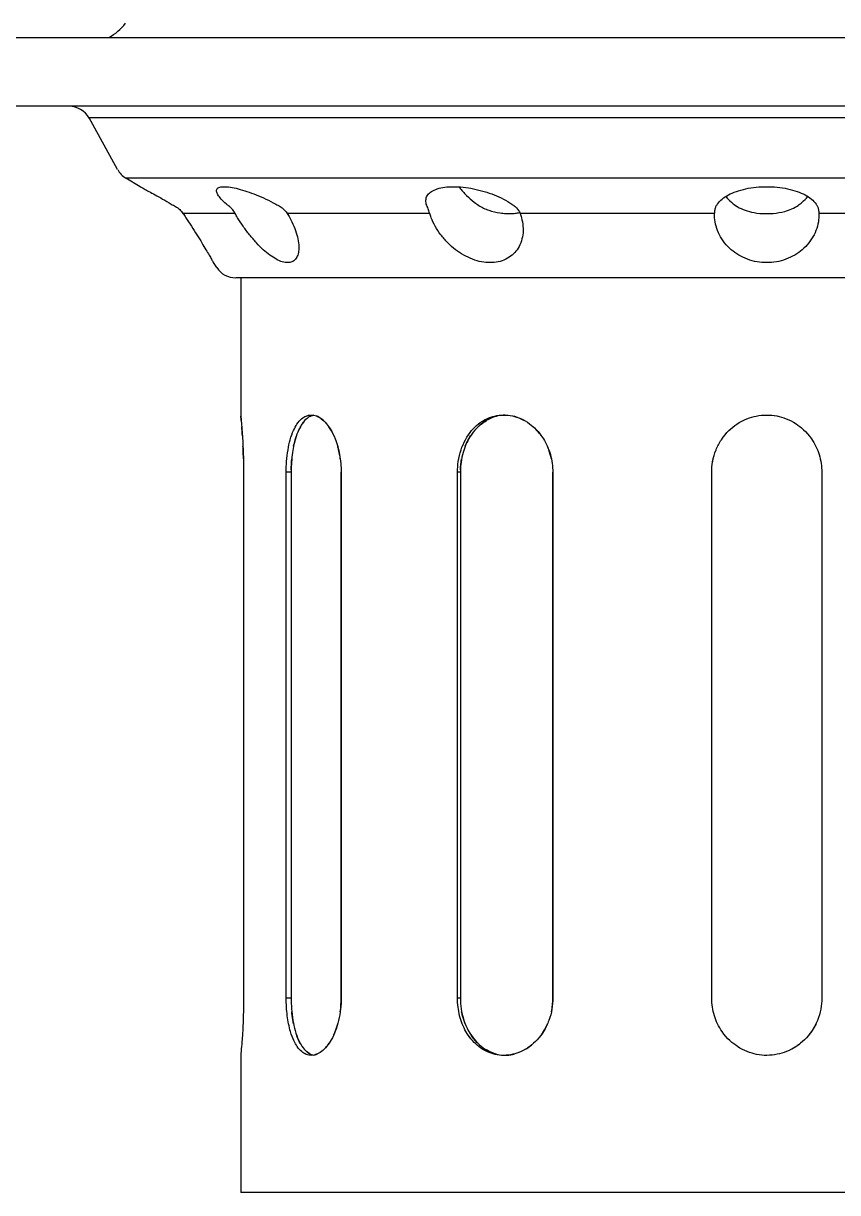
# Model space of a CAD drawing. Header units: millimetres. Extents: x 0 to 13338, y 0 to 11580.
# Drawn here: x 8627.3 to 8698.5, y 4734.7 to 4837 of the extents above; entities that cross this region are included whole.
import ezdxf

# ---------------------------------------------------------------- set-up
doc = ezdxf.new("R2010")
doc.units = ezdxf.units.MM
doc.layers.add('dwgmodels.com', color=250, linetype='Continuous')

# ---------------------------------------------------------------- blocks, each defined once
blk = doc.blocks.new('Public Light 9_side_dwgmodels.com')
at = {"color": 0}
for p, q in [((588.94, 4124.92), (440.94, 4124.92)), ((588.94, 4124.92), (440.94, 4124.92)), ((585.24, 4118.92), (444.64, 4118.92)), ((585.24, 4118.92), (444.64, 4118.92)), ((574.2, 4117.9), (455.68, 4117.9)), ((574.2, 4117.9), (455.68, 4117.9)), ((458.18, 4113.39), (455.68, 4117.9)), ((570.98, 4112.65), (458.9, 4112.65)), ((570.98, 4112.65), (458.9, 4112.65)), ((460.16, 4111.89), (458.9, 4112.65)), ((468.45, 4109.55), (463.89, 4109.55)), ((468.45, 4109.55), (463.89, 4109.55)), ((485.47, 4109.55), (473.01, 4109.55)), ((485.47, 4109.55), (473.01, 4109.55)), ((510.38, 4109.55), (493.37, 4109.55)), ((510.38, 4109.55), (493.37, 4109.55)), ((536.52, 4109.55), (519.5, 4109.55)), ((536.52, 4109.55), (519.5, 4109.55)), ((466.85, 4104.81), (466.56, 4105.25)), ((561.37, 4103.92), (468.51, 4103.92)), ((561.37, 4103.92), (468.51, 4103.92)), ((468.94, 4103.92), (468.94, 4091.92)), ((469.19, 4086.92), (469.19, 4040.92)), ((469.19, 4086.92), (469.19, 4040.92)), ((473.35, 4086.92), (472.92, 4086.92)), ((473.35, 4086.92), (472.92, 4086.92)), ((472.92, 4040.92), (472.92, 4086.92)), ((472.92, 4040.92), (472.92, 4086.92)), ((473.35, 4086.92), (473.35, 4040.92)), ((473.35, 4086.92), (473.35, 4040.92)), ((477.73, 4086.92), (477.73, 4040.92)), ((477.73, 4086.92), (477.73, 4086.92)), ((477.73, 4086.92), (477.73, 4086.92)), ((477.73, 4040.92), (477.73, 4086.92)), ((477.73, 4086.92), (477.73, 4040.92)), ((477.73, 4040.92), (477.73, 4086.92)), ((488.15, 4086.92), (487.9, 4086.92)), ((487.9, 4040.92), (487.9, 4086.92)), ((488.15, 4086.92), (487.9, 4086.92)), ((487.9, 4040.92), (487.9, 4086.92)), ((488.15, 4086.92), (488.15, 4040.92)), ((488.15, 4086.92), (488.15, 4040.92)), ((496.23, 4086.92), (496.23, 4086.92)), ((496.23, 4040.92), (496.23, 4086.92)), ((496.23, 4086.92), (496.23, 4040.92)), ((496.23, 4086.92), (496.23, 4086.92)), ((496.23, 4086.92), (496.23, 4040.92)), ((496.23, 4040.92), (496.23, 4086.92)), ((510.13, 4040.92), (510.13, 4086.92)), ((510.13, 4040.92), (510.13, 4086.92)), ((519.75, 4086.92), (519.75, 4040.92)), ((519.75, 4086.92), (519.75, 4040.92)), ((519.75, 4086.92), (519.75, 4040.92)), ((519.75, 4086.92), (519.75, 4040.92)), ((473.35, 4040.92), (472.92, 4040.92)), ((473.35, 4040.92), (472.92, 4040.92)), ((477.73, 4040.92), (477.73, 4040.92)), ((477.73, 4040.92), (477.73, 4040.92)), ((488.15, 4040.92), (487.9, 4040.92)), ((488.15, 4040.92), (487.9, 4040.92)), ((496.23, 4040.92), (496.23, 4040.92)), ((496.23, 4040.92), (496.23, 4040.92)), ((468.94, 4035.92), (468.94, 4023.92)), ((560.94, 4023.92), (468.94, 4023.92)), ((560.94, 4023.92), (468.94, 4023.92))]:
    blk.add_line(p, q, dxfattribs=at)
for centre, radius, start, end in [((454.94, 4129.27), 5, 299.7296, 321.8332), ((453.93, 4116.92), 2, 29.0581, 90), ((459.93, 4114.36), 2, 209.0581, 239.0362), ((468.51, 4105.92), 2, 213.6901, 270)]:
    blk.add_arc(centre, radius, start, end, dxfattribs=at)
for points, knots in [([(460.16, 4111.89), (460.16, 4111.89), (460.19, 4111.88), (460.3, 4111.81), (460.39, 4111.77), (460.62, 4111.64), (460.76, 4111.56), (461.08, 4111.39), (461.27, 4111.28), (461.66, 4111.06), (461.88, 4110.94), (462.35, 4110.67), (462.61, 4110.53), (462.99, 4110.3), (463.12, 4110.23), (463.24, 4110.16)], [20.347716, 20.347716, 20.347716, 20.347716, 21.254439, 21.254439, 22.161163, 22.161163, 23.067886, 23.067886, 23.97461, 23.97461, 24.885748, 24.885748, 25.796886, 25.796886, 26.225618, 26.225618, 26.225618, 26.225618]), ([(460.16, 4111.89), (460.16, 4111.89), (460.19, 4111.88), (460.3, 4111.81), (460.39, 4111.77), (460.62, 4111.64), (460.76, 4111.56), (461.08, 4111.39), (461.27, 4111.28), (461.66, 4111.06), (461.88, 4110.94), (462.35, 4110.67), (462.61, 4110.53), (462.99, 4110.3), (463.12, 4110.23), (463.24, 4110.16)], [20.347716, 20.347716, 20.347716, 20.347716, 21.254439, 21.254439, 22.161163, 22.161163, 23.067886, 23.067886, 23.97461, 23.97461, 24.885748, 24.885748, 25.796886, 25.796886, 26.225618, 26.225618, 26.225618, 26.225618]), ([(467.95, 4110.16), (467.86, 4110.23), (467.77, 4110.3), (467.51, 4110.53), (467.36, 4110.67), (467.11, 4110.94), (467.02, 4111.06), (466.88, 4111.28), (466.84, 4111.39), (466.82, 4111.56), (466.83, 4111.64), (466.93, 4111.77), (467.01, 4111.81), (467.22, 4111.88), (467.35, 4111.89), (467.65, 4111.89), (467.83, 4111.88), (468.24, 4111.81), (468.47, 4111.77), (468.96, 4111.64), (469.22, 4111.56), (469.76, 4111.39), (470.03, 4111.28), (470.57, 4111.06), (470.86, 4110.94), (471.43, 4110.67), (471.72, 4110.53), (472.13, 4110.3), (472.26, 4110.23), (472.39, 4110.16)], [14.469813, 14.469813, 14.469813, 14.469813, 14.898545, 14.898545, 15.809683, 15.809683, 16.720821, 16.720821, 17.627545, 17.627545, 18.534268, 18.534268, 19.440992, 19.440992, 20.347716, 20.347716, 21.254439, 21.254439, 22.161163, 22.161163, 23.067886, 23.067886, 23.97461, 23.97461, 24.885748, 24.885748, 25.796886, 25.796886, 26.225618, 26.225618, 26.225618, 26.225618]), ([(467.95, 4110.16), (467.86, 4110.23), (467.77, 4110.3), (467.51, 4110.53), (467.36, 4110.67), (467.11, 4110.94), (467.02, 4111.06), (466.88, 4111.28), (466.84, 4111.39), (466.82, 4111.56), (466.83, 4111.64), (466.93, 4111.77), (467.01, 4111.81), (467.22, 4111.88), (467.35, 4111.89), (467.65, 4111.89), (467.83, 4111.88), (468.24, 4111.81), (468.47, 4111.77), (468.96, 4111.64), (469.22, 4111.56), (469.76, 4111.39), (470.03, 4111.28), (470.57, 4111.06), (470.86, 4110.94), (471.43, 4110.67), (471.72, 4110.53), (472.13, 4110.3), (472.26, 4110.23), (472.39, 4110.16)], [14.469813, 14.469813, 14.469813, 14.469813, 14.898545, 14.898545, 15.809683, 15.809683, 16.720821, 16.720821, 17.627545, 17.627545, 18.534268, 18.534268, 19.440992, 19.440992, 20.347716, 20.347716, 21.254439, 21.254439, 22.161163, 22.161163, 23.067886, 23.067886, 23.97461, 23.97461, 24.885748, 24.885748, 25.796886, 25.796886, 26.225618, 26.225618, 26.225618, 26.225618]), ([(485.25, 4110.16), (485.22, 4110.23), (485.19, 4110.3), (485.13, 4110.53), (485.12, 4110.67), (485.17, 4110.94), (485.22, 4111.06), (485.38, 4111.28), (485.49, 4111.39), (485.77, 4111.56), (485.94, 4111.64), (486.33, 4111.77), (486.55, 4111.81), (487.03, 4111.88), (487.29, 4111.89), (487.81, 4111.89), (488.1, 4111.88), (488.69, 4111.81), (489, 4111.77), (489.62, 4111.64), (489.93, 4111.56), (490.53, 4111.39), (490.83, 4111.28), (491.38, 4111.06), (491.65, 4110.94), (492.17, 4110.67), (492.42, 4110.53), (492.74, 4110.3), (492.84, 4110.23), (492.94, 4110.16)], [14.469813, 14.469813, 14.469813, 14.469813, 14.898545, 14.898545, 15.809683, 15.809683, 16.720821, 16.720821, 17.627545, 17.627545, 18.534268, 18.534268, 19.440992, 19.440992, 20.347716, 20.347716, 21.254439, 21.254439, 22.161163, 22.161163, 23.067886, 23.067886, 23.97461, 23.97461, 24.885748, 24.885748, 25.796886, 25.796886, 26.225618, 26.225618, 26.225618, 26.225618]), ([(485.25, 4110.16), (485.22, 4110.23), (485.19, 4110.3), (485.13, 4110.53), (485.12, 4110.67), (485.17, 4110.94), (485.22, 4111.06), (485.38, 4111.28), (485.49, 4111.39), (485.77, 4111.56), (485.94, 4111.64), (486.33, 4111.77), (486.55, 4111.81), (487.03, 4111.88), (487.29, 4111.89), (487.81, 4111.89), (488.1, 4111.88), (488.69, 4111.81), (489, 4111.77), (489.62, 4111.64), (489.93, 4111.56), (490.53, 4111.39), (490.83, 4111.28), (491.38, 4111.06), (491.65, 4110.94), (492.17, 4110.67), (492.42, 4110.53), (492.74, 4110.3), (492.84, 4110.23), (492.94, 4110.16)], [14.469813, 14.469813, 14.469813, 14.469813, 14.898545, 14.898545, 15.809683, 15.809683, 16.720821, 16.720821, 17.627545, 17.627545, 18.534268, 18.534268, 19.440992, 19.440992, 20.347716, 20.347716, 21.254439, 21.254439, 22.161163, 22.161163, 23.067886, 23.067886, 23.97461, 23.97461, 24.885748, 24.885748, 25.796886, 25.796886, 26.225618, 26.225618, 26.225618, 26.225618]), ([(488.04, 4111.87), (488.05, 4111.86), (488.06, 4111.84), (488.26, 4111.58), (488.47, 4111.35), (488.9, 4110.91), (489.13, 4110.71), (489.49, 4110.44), (489.62, 4110.35), (489.75, 4110.26)], [1.70545, 1.70545, 1.70545, 1.70545, 1.765373, 1.765373, 2.648059, 2.648059, 3.530746, 3.530746, 3.994297, 3.994297, 3.994297, 3.994297]), ([(488.04, 4111.87), (488.05, 4111.86), (488.06, 4111.84), (488.26, 4111.58), (488.47, 4111.35), (488.9, 4110.91), (489.13, 4110.71), (489.49, 4110.44), (489.62, 4110.35), (489.75, 4110.26)], [1.70545, 1.70545, 1.70545, 1.70545, 1.765373, 1.765373, 2.648059, 2.648059, 3.530746, 3.530746, 3.994297, 3.994297, 3.994297, 3.994297]), ([(510.5, 4110.16), (510.54, 4110.23), (510.58, 4110.3), (510.73, 4110.53), (510.87, 4110.67), (511.2, 4110.94), (511.39, 4111.06), (511.79, 4111.28), (512.03, 4111.39), (512.54, 4111.56), (512.82, 4111.64), (513.4, 4111.77), (513.71, 4111.81), (514.33, 4111.88), (514.64, 4111.89), (515.24, 4111.89), (515.55, 4111.88), (516.17, 4111.81), (516.48, 4111.77), (517.06, 4111.64), (517.34, 4111.56), (517.85, 4111.39), (518.09, 4111.28), (518.5, 4111.06), (518.68, 4110.94), (519.01, 4110.67), (519.15, 4110.53), (519.3, 4110.3), (519.34, 4110.23), (519.38, 4110.16)], [14.469813, 14.469813, 14.469813, 14.469813, 14.898545, 14.898545, 15.809683, 15.809683, 16.720821, 16.720821, 17.627545, 17.627545, 18.534268, 18.534268, 19.440992, 19.440992, 20.347716, 20.347716, 21.254439, 21.254439, 22.161163, 22.161163, 23.067886, 23.067886, 23.97461, 23.97461, 24.885748, 24.885748, 25.796886, 25.796886, 26.225618, 26.225618, 26.225618, 26.225618]), ([(510.5, 4110.16), (510.54, 4110.23), (510.58, 4110.3), (510.73, 4110.53), (510.87, 4110.67), (511.2, 4110.94), (511.39, 4111.06), (511.79, 4111.28), (512.03, 4111.39), (512.54, 4111.56), (512.82, 4111.64), (513.4, 4111.77), (513.71, 4111.81), (514.33, 4111.88), (514.64, 4111.89), (515.24, 4111.89), (515.55, 4111.88), (516.17, 4111.81), (516.48, 4111.77), (517.06, 4111.64), (517.34, 4111.56), (517.85, 4111.39), (518.09, 4111.28), (518.5, 4111.06), (518.68, 4110.94), (519.01, 4110.67), (519.15, 4110.53), (519.3, 4110.3), (519.34, 4110.23), (519.38, 4110.16)], [14.469813, 14.469813, 14.469813, 14.469813, 14.898545, 14.898545, 15.809683, 15.809683, 16.720821, 16.720821, 17.627545, 17.627545, 18.534268, 18.534268, 19.440992, 19.440992, 20.347716, 20.347716, 21.254439, 21.254439, 22.161163, 22.161163, 23.067886, 23.067886, 23.97461, 23.97461, 24.885748, 24.885748, 25.796886, 25.796886, 26.225618, 26.225618, 26.225618, 26.225618]), ([(511.35, 4111.03), (511.5, 4110.85), (511.67, 4110.68), (511.96, 4110.44), (512.07, 4110.35), (512.2, 4110.26)], [2.780722, 2.780722, 2.780722, 2.780722, 3.530746, 3.530746, 3.994297, 3.994297, 3.994297, 3.994297]), ([(511.35, 4111.03), (511.5, 4110.85), (511.67, 4110.68), (511.96, 4110.44), (512.07, 4110.35), (512.2, 4110.26)], [2.780722, 2.780722, 2.780722, 2.780722, 3.530746, 3.530746, 3.994297, 3.994297, 3.994297, 3.994297]), ([(517.68, 4110.26), (517.81, 4110.35), (517.93, 4110.44), (518.21, 4110.68), (518.38, 4110.85), (518.54, 4111.03)], [9.675314, 9.675314, 9.675314, 9.675314, 10.138865, 10.138865, 10.888889, 10.888889, 10.888889, 10.888889]), ([(517.68, 4110.26), (517.81, 4110.35), (517.93, 4110.44), (518.21, 4110.68), (518.38, 4110.85), (518.54, 4111.03)], [9.675314, 9.675314, 9.675314, 9.675314, 10.138865, 10.138865, 10.888889, 10.888889, 10.888889, 10.888889]), ([(463.24, 4110.16), (463.37, 4110.08), (463.5, 4109.99), (463.71, 4109.79), (463.81, 4109.67), (463.89, 4109.55)], [-0.9069538, -0.9069538, -0.9069538, -0.9069538, -0.4485006, -0.4485006, 0, 0, 0, 0]), ([(463.24, 4110.16), (463.37, 4110.08), (463.5, 4109.99), (463.71, 4109.79), (463.81, 4109.67), (463.89, 4109.55)], [-0.9069538, -0.9069538, -0.9069538, -0.9069538, -0.4485006, -0.4485006, 0, 0, 0, 0]), ([(463.89, 4109.55), (463.98, 4109.43), (464.06, 4109.3), (464.3, 4108.94), (464.47, 4108.68), (464.8, 4108.17), (464.96, 4107.92), (465.26, 4107.43), (465.41, 4107.2), (465.67, 4106.76), (465.79, 4106.56), (466, 4106.21), (466.09, 4106.06), (466.26, 4105.77), (466.33, 4105.65), (466.44, 4105.45), (466.49, 4105.37), (466.54, 4105.27), (466.56, 4105.25), (466.56, 4105.25)], [-14.134817, -14.134817, -14.134817, -14.134817, -13.697975, -13.697975, -12.813723, -12.813723, -11.929471, -11.929471, -11.045219, -11.045219, -10.160967, -10.160967, -9.332972, -9.332972, -8.504977, -8.504977, -7.676982, -7.676982, -6.848987, -6.848987, -6.848987, -6.848987]), ([(463.89, 4109.55), (463.98, 4109.43), (464.06, 4109.3), (464.3, 4108.94), (464.47, 4108.68), (464.8, 4108.17), (464.96, 4107.92), (465.26, 4107.43), (465.41, 4107.2), (465.67, 4106.76), (465.79, 4106.56), (466, 4106.21), (466.09, 4106.06), (466.26, 4105.77), (466.33, 4105.65), (466.44, 4105.45), (466.49, 4105.37), (466.54, 4105.27), (466.56, 4105.25), (466.56, 4105.25)], [-14.134817, -14.134817, -14.134817, -14.134817, -13.697975, -13.697975, -12.813723, -12.813723, -11.929471, -11.929471, -11.045219, -11.045219, -10.160967, -10.160967, -9.332972, -9.332972, -8.504977, -8.504977, -7.676982, -7.676982, -6.848987, -6.848987, -6.848987, -6.848987]), ([(468.45, 4109.55), (468.37, 4109.7), (468.27, 4109.84), (468.1, 4110.03), (468.03, 4110.1), (467.95, 4110.16)], [-4.053467, -4.053467, -4.053467, -4.053467, -3.5042451, -3.5042451, -3.1494421, -3.1494421, -3.1494421, -3.1494421]), ([(468.45, 4109.55), (468.37, 4109.7), (468.27, 4109.84), (468.1, 4110.03), (468.03, 4110.1), (467.95, 4110.16)], [-4.053467, -4.053467, -4.053467, -4.053467, -3.5042451, -3.5042451, -3.1494421, -3.1494421, -3.1494421, -3.1494421]), ([(473.01, 4109.55), (473.09, 4109.43), (473.16, 4109.3), (473.36, 4108.94), (473.48, 4108.68), (473.69, 4108.17), (473.78, 4107.92), (473.92, 4107.43), (473.97, 4107.2), (474.03, 4106.76), (474.03, 4106.56), (474.01, 4106.21), (473.98, 4106.06), (473.88, 4105.77), (473.81, 4105.65), (473.64, 4105.45), (473.54, 4105.37), (473.31, 4105.27), (473.18, 4105.25), (472.9, 4105.25), (472.75, 4105.27), (472.41, 4105.37), (472.24, 4105.45), (471.87, 4105.65), (471.68, 4105.77), (471.29, 4106.06), (471.1, 4106.21), (470.72, 4106.56), (470.52, 4106.76), (470.12, 4107.2), (469.91, 4107.43), (469.52, 4107.92), (469.33, 4108.17), (468.98, 4108.68), (468.82, 4108.94), (468.67, 4109.18), (468.59, 4109.3), (468.52, 4109.43), (468.45, 4109.55)], [-14.134817, -14.134817, -14.134817, -14.134817, -13.697975, -13.697975, -12.813723, -12.813723, -11.929471, -11.929471, -11.045219, -11.045219, -10.160967, -10.160967, -9.332972, -9.332972, -8.504977, -8.504977, -7.676982, -7.676982, -6.848987, -6.848987, -6.020992, -6.020992, -5.192997, -5.192997, -4.365002, -4.365002, -3.537007, -3.537007, -2.652756, -2.652756, -1.768504, -1.768504, -0.884252, -0.884252, 0, 0, 0, 0.436843, 0.436843, 0.436843, 0.436843]), ([(473.01, 4109.55), (473.09, 4109.43), (473.16, 4109.3), (473.36, 4108.94), (473.48, 4108.68), (473.69, 4108.17), (473.78, 4107.92), (473.92, 4107.43), (473.97, 4107.2), (474.03, 4106.76), (474.03, 4106.56), (474.01, 4106.21), (473.98, 4106.06), (473.88, 4105.77), (473.81, 4105.65), (473.64, 4105.45), (473.54, 4105.37), (473.31, 4105.27), (473.18, 4105.25), (472.9, 4105.25), (472.75, 4105.27), (472.41, 4105.37), (472.24, 4105.45), (471.87, 4105.65), (471.68, 4105.77), (471.29, 4106.06), (471.1, 4106.21), (470.72, 4106.56), (470.52, 4106.76), (470.12, 4107.2), (469.91, 4107.43), (469.52, 4107.92), (469.33, 4108.17), (468.98, 4108.68), (468.82, 4108.94), (468.67, 4109.18), (468.59, 4109.3), (468.52, 4109.43), (468.45, 4109.55)], [-14.134817, -14.134817, -14.134817, -14.134817, -13.697975, -13.697975, -12.813723, -12.813723, -11.929471, -11.929471, -11.045219, -11.045219, -10.160967, -10.160967, -9.332972, -9.332972, -8.504977, -8.504977, -7.676982, -7.676982, -6.848987, -6.848987, -6.020992, -6.020992, -5.192997, -5.192997, -4.365002, -4.365002, -3.537007, -3.537007, -2.652756, -2.652756, -1.768504, -1.768504, -0.884252, -0.884252, 0, 0, 0, 0.436843, 0.436843, 0.436843, 0.436843]), ([(472.39, 4110.16), (472.45, 4110.12), (472.51, 4110.08), (472.74, 4109.91), (472.9, 4109.74), (473.01, 4109.55)], [-0.9093199, -0.9093199, -0.9093199, -0.9093199, -0.699633, -0.699633, 0, 0, 0, 0]), ([(472.39, 4110.16), (472.45, 4110.12), (472.51, 4110.08), (472.74, 4109.91), (472.9, 4109.74), (473.01, 4109.55)], [-0.9093199, -0.9093199, -0.9093199, -0.9093199, -0.699633, -0.699633, 0, 0, 0, 0]), ([(485.47, 4109.55), (485.42, 4109.7), (485.38, 4109.84), (485.3, 4110.03), (485.28, 4110.1), (485.25, 4110.16)], [-4.053467, -4.053467, -4.053467, -4.053467, -3.5042451, -3.5042451, -3.1494421, -3.1494421, -3.1494421, -3.1494421]), ([(485.47, 4109.55), (485.42, 4109.7), (485.38, 4109.84), (485.3, 4110.03), (485.28, 4110.1), (485.25, 4110.16)], [-4.053467, -4.053467, -4.053467, -4.053467, -3.5042451, -3.5042451, -3.1494421, -3.1494421, -3.1494421, -3.1494421]), ([(493.37, 4109.55), (493.41, 4109.43), (493.45, 4109.3), (493.56, 4108.94), (493.6, 4108.68), (493.65, 4108.17), (493.64, 4107.92), (493.57, 4107.43), (493.51, 4107.2), (493.34, 4106.76), (493.23, 4106.56), (492.99, 4106.21), (492.84, 4106.06), (492.51, 4105.77), (492.32, 4105.65), (491.91, 4105.45), (491.69, 4105.37), (491.23, 4105.27), (490.99, 4105.25), (490.51, 4105.25), (490.26, 4105.27), (489.74, 4105.37), (489.47, 4105.45), (488.95, 4105.65), (488.69, 4105.77), (488.19, 4106.06), (487.95, 4106.21), (487.5, 4106.56), (487.27, 4106.76), (486.83, 4107.2), (486.63, 4107.43), (486.26, 4107.92), (486.09, 4108.17), (485.81, 4108.68), (485.69, 4108.94), (485.59, 4109.18), (485.55, 4109.3), (485.5, 4109.43), (485.47, 4109.55)], [-14.134817, -14.134817, -14.134817, -14.134817, -13.697975, -13.697975, -12.813723, -12.813723, -11.929471, -11.929471, -11.045219, -11.045219, -10.160967, -10.160967, -9.332972, -9.332972, -8.504977, -8.504977, -7.676982, -7.676982, -6.848987, -6.848987, -6.020992, -6.020992, -5.192997, -5.192997, -4.365002, -4.365002, -3.537007, -3.537007, -2.652756, -2.652756, -1.768504, -1.768504, -0.884252, -0.884252, 0, 0, 0, 0.436843, 0.436843, 0.436843, 0.436843]), ([(493.37, 4109.55), (493.41, 4109.43), (493.45, 4109.3), (493.56, 4108.94), (493.6, 4108.68), (493.65, 4108.17), (493.64, 4107.92), (493.57, 4107.43), (493.51, 4107.2), (493.34, 4106.76), (493.23, 4106.56), (492.99, 4106.21), (492.84, 4106.06), (492.51, 4105.77), (492.32, 4105.65), (491.91, 4105.45), (491.69, 4105.37), (491.23, 4105.27), (490.99, 4105.25), (490.51, 4105.25), (490.26, 4105.27), (489.74, 4105.37), (489.47, 4105.45), (488.95, 4105.65), (488.69, 4105.77), (488.19, 4106.06), (487.95, 4106.21), (487.5, 4106.56), (487.27, 4106.76), (486.83, 4107.2), (486.63, 4107.43), (486.26, 4107.92), (486.09, 4108.17), (485.81, 4108.68), (485.69, 4108.94), (485.59, 4109.18), (485.55, 4109.3), (485.5, 4109.43), (485.47, 4109.55)], [-14.134817, -14.134817, -14.134817, -14.134817, -13.697975, -13.697975, -12.813723, -12.813723, -11.929471, -11.929471, -11.045219, -11.045219, -10.160967, -10.160967, -9.332972, -9.332972, -8.504977, -8.504977, -7.676982, -7.676982, -6.848987, -6.848987, -6.020992, -6.020992, -5.192997, -5.192997, -4.365002, -4.365002, -3.537007, -3.537007, -2.652756, -2.652756, -1.768504, -1.768504, -0.884252, -0.884252, 0, 0, 0, 0.436843, 0.436843, 0.436843, 0.436843]), ([(489.75, 4110.26), (490.03, 4110.08), (490.33, 4109.94), (490.96, 4109.72), (491.29, 4109.64), (491.79, 4109.57), (491.96, 4109.55), (492.27, 4109.54), (492.41, 4109.53), (492.68, 4109.54), (492.83, 4109.55), (493.09, 4109.58), (493.21, 4109.6), (493.33, 4109.63)], [-5.552406, -5.552406, -5.552406, -5.552406, -4.619867, -4.619867, -3.643063, -3.643063, -3.106776, -3.106776, -2.67758, -2.67758, -2.206806, -2.206806, -1.763231, -1.763231, -1.763231, -1.763231]), ([(489.75, 4110.26), (490.03, 4110.08), (490.33, 4109.94), (490.96, 4109.72), (491.29, 4109.64), (491.79, 4109.57), (491.96, 4109.55), (492.27, 4109.54), (492.41, 4109.53), (492.68, 4109.54), (492.83, 4109.55), (493.09, 4109.58), (493.21, 4109.6), (493.33, 4109.63)], [-5.552406, -5.552406, -5.552406, -5.552406, -4.619867, -4.619867, -3.643063, -3.643063, -3.106776, -3.106776, -2.67758, -2.67758, -2.206806, -2.206806, -1.763231, -1.763231, -1.763231, -1.763231]), ([(492.94, 4110.16), (492.98, 4110.12), (493.02, 4110.08), (493.19, 4109.91), (493.29, 4109.74), (493.37, 4109.55)], [-0.9093199, -0.9093199, -0.9093199, -0.9093199, -0.699633, -0.699633, 0, 0, 0, 0]), ([(492.94, 4110.16), (492.98, 4110.12), (493.02, 4110.08), (493.19, 4109.91), (493.29, 4109.74), (493.37, 4109.55)], [-0.9093199, -0.9093199, -0.9093199, -0.9093199, -0.699633, -0.699633, 0, 0, 0, 0]), ([(519.5, 4109.55), (519.51, 4109.43), (519.51, 4109.3), (519.48, 4108.94), (519.44, 4108.68), (519.3, 4108.17), (519.2, 4107.92), (518.95, 4107.43), (518.8, 4107.2), (518.45, 4106.76), (518.25, 4106.56), (517.85, 4106.21), (517.63, 4106.06), (517.15, 4105.77), (516.89, 4105.65), (516.35, 4105.45), (516.07, 4105.37), (515.5, 4105.27), (515.22, 4105.25), (514.66, 4105.25), (514.38, 4105.27), (513.81, 4105.37), (513.53, 4105.45), (512.99, 4105.65), (512.73, 4105.77), (512.26, 4106.06), (512.04, 4106.21), (511.63, 4106.56), (511.43, 4106.76), (511.08, 4107.2), (510.93, 4107.43), (510.68, 4107.92), (510.58, 4108.17), (510.44, 4108.68), (510.4, 4108.94), (510.38, 4109.18), (510.38, 4109.3), (510.37, 4109.43), (510.38, 4109.55)], [-14.134817, -14.134817, -14.134817, -14.134817, -13.697975, -13.697975, -12.813723, -12.813723, -11.929471, -11.929471, -11.045219, -11.045219, -10.160967, -10.160967, -9.332972, -9.332972, -8.504977, -8.504977, -7.676982, -7.676982, -6.848987, -6.848987, -6.020992, -6.020992, -5.192997, -5.192997, -4.365002, -4.365002, -3.537007, -3.537007, -2.652756, -2.652756, -1.768504, -1.768504, -0.884252, -0.884252, 0, 0, 0, 0.436843, 0.436843, 0.436843, 0.436843]), ([(519.5, 4109.55), (519.51, 4109.43), (519.51, 4109.3), (519.48, 4108.94), (519.44, 4108.68), (519.3, 4108.17), (519.2, 4107.92), (518.95, 4107.43), (518.8, 4107.2), (518.45, 4106.76), (518.25, 4106.56), (517.85, 4106.21), (517.63, 4106.06), (517.15, 4105.77), (516.89, 4105.65), (516.35, 4105.45), (516.07, 4105.37), (515.5, 4105.27), (515.22, 4105.25), (514.66, 4105.25), (514.38, 4105.27), (513.81, 4105.37), (513.53, 4105.45), (512.99, 4105.65), (512.73, 4105.77), (512.26, 4106.06), (512.04, 4106.21), (511.63, 4106.56), (511.43, 4106.76), (511.08, 4107.2), (510.93, 4107.43), (510.68, 4107.92), (510.58, 4108.17), (510.44, 4108.68), (510.4, 4108.94), (510.38, 4109.18), (510.38, 4109.3), (510.37, 4109.43), (510.38, 4109.55)], [-14.134817, -14.134817, -14.134817, -14.134817, -13.697975, -13.697975, -12.813723, -12.813723, -11.929471, -11.929471, -11.045219, -11.045219, -10.160967, -10.160967, -9.332972, -9.332972, -8.504977, -8.504977, -7.676982, -7.676982, -6.848987, -6.848987, -6.020992, -6.020992, -5.192997, -5.192997, -4.365002, -4.365002, -3.537007, -3.537007, -2.652756, -2.652756, -1.768504, -1.768504, -0.884252, -0.884252, 0, 0, 0, 0.436843, 0.436843, 0.436843, 0.436843]), ([(510.38, 4109.55), (510.39, 4109.67), (510.4, 4109.79), (510.44, 4109.99), (510.47, 4110.08), (510.5, 4110.16)], [-0.9074615, -0.9074615, -0.9074615, -0.9074615, -0.4584899, -0.4584899, 0, 0, 0, 0]), ([(510.38, 4109.55), (510.39, 4109.67), (510.4, 4109.79), (510.44, 4109.99), (510.47, 4110.08), (510.5, 4110.16)], [-0.9074615, -0.9074615, -0.9074615, -0.9074615, -0.4584899, -0.4584899, 0, 0, 0, 0]), ([(512.2, 4110.26), (512.41, 4110.11), (512.64, 4109.99), (513.12, 4109.8), (513.36, 4109.73), (513.92, 4109.6), (514.25, 4109.56), (514.89, 4109.53), (515.19, 4109.53), (515.84, 4109.59), (516.19, 4109.64), (516.95, 4109.85), (517.34, 4110.02), (517.68, 4110.26)], [-5.580479, -5.580479, -5.580479, -5.580479, -4.807847, -4.807847, -4.079936, -4.079936, -3.146395, -3.146395, -2.292395, -2.292395, -1.313179, -1.313179, 0, 0, 0, 0]), ([(512.2, 4110.26), (512.41, 4110.11), (512.64, 4109.99), (513.12, 4109.8), (513.36, 4109.73), (513.92, 4109.6), (514.25, 4109.56), (514.89, 4109.53), (515.19, 4109.53), (515.84, 4109.59), (516.19, 4109.64), (516.95, 4109.85), (517.34, 4110.02), (517.68, 4110.26)], [-5.580479, -5.580479, -5.580479, -5.580479, -4.807847, -4.807847, -4.079936, -4.079936, -3.146395, -3.146395, -2.292395, -2.292395, -1.313179, -1.313179, 0, 0, 0, 0]), ([(519.38, 4110.16), (519.41, 4110.08), (519.44, 4109.99), (519.48, 4109.79), (519.49, 4109.67), (519.5, 4109.55)], [-0.9069538, -0.9069538, -0.9069538, -0.9069538, -0.4485006, -0.4485006, 0, 0, 0, 0]), ([(519.38, 4110.16), (519.41, 4110.08), (519.44, 4109.99), (519.48, 4109.79), (519.49, 4109.67), (519.5, 4109.55)], [-0.9069538, -0.9069538, -0.9069538, -0.9069538, -0.4485006, -0.4485006, 0, 0, 0, 0]), ([(468.94, 4091.92), (468.94, 4091.92), (468.94, 4091.9), (468.96, 4091.74), (468.98, 4091.53), (469.03, 4090.89), (469.07, 4090.48), (469.13, 4089.42), (469.15, 4088.95), (469.18, 4087.96), (469.19, 4087.44), (469.19, 4086.92)], [8.554863, 8.554863, 8.554863, 8.554863, 10.029938, 10.029938, 12.68358, 12.68358, 14.53656, 14.53656, 15.7687, 15.7687, 17.012653, 17.012653, 17.012653, 17.012653]), ([(468.94, 4091.92), (468.94, 4091.92), (468.94, 4091.9), (468.96, 4091.74), (468.98, 4091.53), (469.03, 4090.89), (469.07, 4090.48), (469.13, 4089.42), (469.15, 4088.95), (469.18, 4087.96), (469.19, 4087.44), (469.19, 4086.92)], [8.554863, 8.554863, 8.554863, 8.554863, 10.029938, 10.029938, 12.68358, 12.68358, 14.53656, 14.53656, 15.7687, 15.7687, 17.012653, 17.012653, 17.012653, 17.012653]), ([(472.92, 4086.92), (472.92, 4087.53), (472.96, 4088.2), (473.13, 4089.18), (473.19, 4089.48), (473.44, 4090.38), (473.66, 4090.82), (474.13, 4091.53), (474.41, 4091.73), (474.94, 4091.95), (475.25, 4091.95), (475.83, 4091.74), (476.13, 4091.53), (476.67, 4090.89), (476.95, 4090.48), (477.37, 4089.42), (477.5, 4088.95), (477.68, 4087.96), (477.73, 4087.44), (477.73, 4086.92)], [0, 0, 0, 0, 1.816147, 1.816147, 2.643576, 2.643576, 4.503274, 4.503274, 7.026652, 7.026652, 10.029938, 10.029938, 12.68358, 12.68358, 14.53656, 14.53656, 15.7687, 15.7687, 17.012653, 17.012653, 17.012653, 17.012653]), ([(472.92, 4086.92), (472.92, 4087.53), (472.96, 4088.2), (473.13, 4089.18), (473.19, 4089.48), (473.44, 4090.38), (473.66, 4090.82), (474.13, 4091.53), (474.41, 4091.73), (474.94, 4091.95), (475.25, 4091.95), (475.83, 4091.74), (476.13, 4091.53), (476.67, 4090.89), (476.95, 4090.48), (477.37, 4089.42), (477.5, 4088.95), (477.68, 4087.96), (477.73, 4087.44), (477.73, 4086.92)], [0, 0, 0, 0, 1.816147, 1.816147, 2.643576, 2.643576, 4.503274, 4.503274, 7.026652, 7.026652, 10.029938, 10.029938, 12.68358, 12.68358, 14.53656, 14.53656, 15.7687, 15.7687, 17.012653, 17.012653, 17.012653, 17.012653]), ([(475.32, 4091.9), (475.25, 4091.89), (475.17, 4091.87), (474.9, 4091.76), (474.61, 4091.59), (474.1, 4090.84), (473.9, 4090.41), (473.6, 4089.42), (473.51, 4088.95), (473.37, 4087.84), (473.35, 4087.31), (473.35, 4086.92)], [8.796505, 8.796505, 8.796505, 8.796505, 9.481778, 9.481778, 11.265531, 11.265531, 12.52224, 12.52224, 13.445975, 13.445975, 14.59366, 14.59366, 14.59366, 14.59366]), ([(475.32, 4091.9), (475.25, 4091.89), (475.17, 4091.87), (474.9, 4091.76), (474.61, 4091.59), (474.1, 4090.84), (473.9, 4090.41), (473.6, 4089.42), (473.51, 4088.95), (473.37, 4087.84), (473.35, 4087.31), (473.35, 4086.92)], [8.796505, 8.796505, 8.796505, 8.796505, 9.481778, 9.481778, 11.265531, 11.265531, 12.52224, 12.52224, 13.445975, 13.445975, 14.59366, 14.59366, 14.59366, 14.59366]), ([(474.15, 4090.88), (474.2, 4090.97), (474.25, 4091.05), (474.38, 4091.24), (474.46, 4091.35), (474.55, 4091.44)], [3.866534, 3.866534, 3.866534, 3.866534, 4.321079, 4.321079, 5.13526, 5.13526, 5.13526, 5.13526]), ([(474.15, 4090.88), (474.2, 4090.97), (474.25, 4091.05), (474.38, 4091.24), (474.46, 4091.35), (474.55, 4091.44)], [3.866534, 3.866534, 3.866534, 3.866534, 4.321079, 4.321079, 5.13526, 5.13526, 5.13526, 5.13526]), ([(475.03, 4091.81), (475.05, 4091.82), (475.07, 4091.83), (475.17, 4091.87), (475.24, 4091.89), (475.32, 4091.9)], [6.6114364, 6.6114364, 6.6114364, 6.6114364, 6.8138843, 6.8138843, 7.5178645, 7.5178645, 7.5178645, 7.5178645]), ([(475.03, 4091.81), (475.05, 4091.82), (475.07, 4091.83), (475.17, 4091.87), (475.24, 4091.89), (475.32, 4091.9)], [6.6114364, 6.6114364, 6.6114364, 6.6114364, 6.8138843, 6.8138843, 7.5178645, 7.5178645, 7.5178645, 7.5178645]), ([(487.9, 4086.92), (487.9, 4087.53), (487.98, 4088.2), (488.31, 4089.18), (488.44, 4089.48), (488.93, 4090.38), (489.33, 4090.82), (490.21, 4091.53), (490.72, 4091.73), (491.66, 4091.95), (492.19, 4091.95), (493.17, 4091.74), (493.69, 4091.53), (494.56, 4090.89), (495.01, 4090.48), (495.67, 4089.42), (495.88, 4088.95), (496.16, 4087.96), (496.23, 4087.44), (496.23, 4086.92)], [0, 0, 0, 0, 1.816147, 1.816147, 2.643576, 2.643576, 4.503274, 4.503274, 7.026652, 7.026652, 10.029938, 10.029938, 12.68358, 12.68358, 14.53656, 14.53656, 15.7687, 15.7687, 17.012653, 17.012653, 17.012653, 17.012653]), ([(487.9, 4086.92), (487.9, 4087.53), (487.98, 4088.2), (488.31, 4089.18), (488.44, 4089.48), (488.93, 4090.38), (489.33, 4090.82), (490.21, 4091.53), (490.72, 4091.73), (491.66, 4091.95), (492.19, 4091.95), (493.17, 4091.74), (493.69, 4091.53), (494.56, 4090.89), (495.01, 4090.48), (495.67, 4089.42), (495.88, 4088.95), (496.16, 4087.96), (496.23, 4087.44), (496.23, 4086.92)], [0, 0, 0, 0, 1.816147, 1.816147, 2.643576, 2.643576, 4.503274, 4.503274, 7.026652, 7.026652, 10.029938, 10.029938, 12.68358, 12.68358, 14.53656, 14.53656, 15.7687, 15.7687, 17.012653, 17.012653, 17.012653, 17.012653]), ([(492.06, 4091.92), (491.85, 4091.91), (491.63, 4091.89), (491.08, 4091.76), (490.55, 4091.59), (489.61, 4090.84), (489.21, 4090.41), (488.65, 4089.42), (488.46, 4088.95), (488.18, 4087.84), (488.15, 4087.31), (488.15, 4086.92)], [8.371252, 8.371252, 8.371252, 8.371252, 9.481778, 9.481778, 11.265531, 11.265531, 12.52224, 12.52224, 13.445975, 13.445975, 14.593659, 14.593659, 14.593659, 14.593659]), ([(492.06, 4091.92), (491.85, 4091.91), (491.63, 4091.89), (491.08, 4091.76), (490.55, 4091.59), (489.61, 4090.84), (489.21, 4090.41), (488.65, 4089.42), (488.46, 4088.95), (488.18, 4087.84), (488.15, 4087.31), (488.15, 4086.92)], [8.371252, 8.371252, 8.371252, 8.371252, 9.481778, 9.481778, 11.265531, 11.265531, 12.52224, 12.52224, 13.445975, 13.445975, 14.593659, 14.593659, 14.593659, 14.593659]), ([(489.69, 4090.88), (489.78, 4090.97), (489.87, 4091.05), (490.12, 4091.24), (490.27, 4091.35), (490.43, 4091.44)], [3.866534, 3.866534, 3.866534, 3.866534, 4.321079, 4.321079, 5.13526, 5.13526, 5.13526, 5.13526]), ([(489.69, 4090.88), (489.78, 4090.97), (489.87, 4091.05), (490.12, 4091.24), (490.27, 4091.35), (490.43, 4091.44)], [3.866534, 3.866534, 3.866534, 3.866534, 4.321079, 4.321079, 5.13526, 5.13526, 5.13526, 5.13526]), ([(510.13, 4086.92), (510.13, 4087.53), (510.23, 4088.2), (510.63, 4089.18), (510.79, 4089.48), (511.38, 4090.38), (511.87, 4090.82), (512.92, 4091.53), (513.52, 4091.73), (514.62, 4091.95), (515.23, 4091.95), (516.35, 4091.74), (516.93, 4091.53), (517.91, 4090.89), (518.41, 4090.48), (519.14, 4089.42), (519.37, 4088.95), (519.68, 4087.96), (519.75, 4087.44), (519.75, 4086.92)], [0, 0, 0, 0, 1.816147, 1.816147, 2.643576, 2.643576, 4.503274, 4.503274, 7.026652, 7.026652, 10.029938, 10.029938, 12.68358, 12.68358, 14.53656, 14.53656, 15.7687, 15.7687, 17.012653, 17.012653, 17.012653, 17.012653]), ([(510.13, 4086.92), (510.13, 4087.53), (510.23, 4088.2), (510.63, 4089.18), (510.79, 4089.48), (511.38, 4090.38), (511.87, 4090.82), (512.92, 4091.53), (513.52, 4091.73), (514.62, 4091.95), (515.23, 4091.95), (516.35, 4091.74), (516.93, 4091.53), (517.91, 4090.89), (518.41, 4090.48), (519.14, 4089.42), (519.37, 4088.95), (519.68, 4087.96), (519.75, 4087.44), (519.75, 4086.92)], [0, 0, 0, 0, 1.816147, 1.816147, 2.643576, 2.643576, 4.503274, 4.503274, 7.026652, 7.026652, 10.029938, 10.029938, 12.68358, 12.68358, 14.53656, 14.53656, 15.7687, 15.7687, 17.012653, 17.012653, 17.012653, 17.012653]), ([(514.94, 4091.92), (515.24, 4091.92), (515.54, 4091.9), (515.88, 4091.83), (515.93, 4091.82), (515.98, 4091.81)], [8.156944, 8.156944, 8.156944, 8.156944, 9.481778, 9.481778, 9.688129, 9.688129, 9.688129, 9.688129]), ([(514.94, 4091.92), (515.24, 4091.92), (515.54, 4091.9), (515.88, 4091.83), (515.93, 4091.82), (515.98, 4091.81)], [8.156944, 8.156944, 8.156944, 8.156944, 9.481778, 9.481778, 9.688129, 9.688129, 9.688129, 9.688129]), ([(473.57, 4089.19), (473.61, 4089.38), (473.65, 4089.57), (473.74, 4089.87), (473.77, 4089.98), (473.81, 4090.09)], [2.0037388, 2.0037388, 2.0037388, 2.0037388, 2.5006054, 2.5006054, 2.8379979, 2.8379979, 2.8379979, 2.8379979]), ([(473.57, 4089.19), (473.61, 4089.38), (473.65, 4089.57), (473.74, 4089.87), (473.77, 4089.98), (473.81, 4090.09)], [2.0037388, 2.0037388, 2.0037388, 2.0037388, 2.5006054, 2.5006054, 2.8379979, 2.8379979, 2.8379979, 2.8379979]), ([(488.58, 4089.19), (488.65, 4089.38), (488.74, 4089.57), (488.9, 4089.87), (488.97, 4089.98), (489.04, 4090.09)], [2.0037388, 2.0037388, 2.0037388, 2.0037388, 2.5006054, 2.5006054, 2.8379979, 2.8379979, 2.8379979, 2.8379979]), ([(488.58, 4089.19), (488.65, 4089.38), (488.74, 4089.57), (488.9, 4089.87), (488.97, 4089.98), (489.04, 4090.09)], [2.0037388, 2.0037388, 2.0037388, 2.0037388, 2.5006054, 2.5006054, 2.8379979, 2.8379979, 2.8379979, 2.8379979]), ([(469.18, 4088.09), (469.17, 4088.35), (469.16, 4088.61), (469.15, 4088.98), (469.15, 4089.08), (469.14, 4089.19)], [1.1059821, 1.1059821, 1.1059821, 1.1059821, 1.8161475, 1.8161475, 2.1030473, 2.1030473, 2.1030473, 2.1030473]), ([(469.18, 4088.09), (469.17, 4088.35), (469.16, 4088.61), (469.15, 4088.98), (469.15, 4089.08), (469.14, 4089.19)], [1.1059821, 1.1059821, 1.1059821, 1.1059821, 1.8161475, 1.8161475, 2.1030473, 2.1030473, 2.1030473, 2.1030473]), ([(477.65, 4088.09), (477.62, 4088.35), (477.57, 4088.61), (477.48, 4088.98), (477.45, 4089.08), (477.42, 4089.19)], [1.1059821, 1.1059821, 1.1059821, 1.1059821, 1.8161475, 1.8161475, 2.1030473, 2.1030473, 2.1030473, 2.1030473]), ([(477.65, 4088.09), (477.62, 4088.35), (477.57, 4088.61), (477.48, 4088.98), (477.45, 4089.08), (477.42, 4089.19)], [1.1059821, 1.1059821, 1.1059821, 1.1059821, 1.8161475, 1.8161475, 2.1030473, 2.1030473, 2.1030473, 2.1030473]), ([(496.11, 4088.09), (496.06, 4088.35), (495.98, 4088.61), (495.85, 4088.98), (495.8, 4089.08), (495.76, 4089.19)], [1.1059821, 1.1059821, 1.1059821, 1.1059821, 1.8161475, 1.8161475, 2.1030473, 2.1030473, 2.1030473, 2.1030473]), ([(496.11, 4088.09), (496.06, 4088.35), (495.98, 4088.61), (495.85, 4088.98), (495.8, 4089.08), (495.76, 4089.19)], [1.1059821, 1.1059821, 1.1059821, 1.1059821, 1.8161475, 1.8161475, 2.1030473, 2.1030473, 2.1030473, 2.1030473]), ([(469.19, 4040.92), (469.19, 4040.32), (469.18, 4039.65), (469.14, 4038.67), (469.13, 4038.37), (469.08, 4037.47), (469.04, 4037.03), (468.98, 4036.32), (468.96, 4036.12), (468.94, 4035.95), (468.94, 4035.92), (468.94, 4035.92)], [0, 0, 0, 0, 1.816147, 1.816147, 2.643576, 2.643576, 4.503274, 4.503274, 7.026652, 7.026652, 8.554872, 8.554872, 8.554872, 8.554872]), ([(469.19, 4040.92), (469.19, 4040.32), (469.18, 4039.65), (469.14, 4038.67), (469.13, 4038.37), (469.08, 4037.47), (469.04, 4037.03), (468.98, 4036.32), (468.96, 4036.12), (468.94, 4035.95), (468.94, 4035.92), (468.94, 4035.92)], [0, 0, 0, 0, 1.816147, 1.816147, 2.643576, 2.643576, 4.503274, 4.503274, 7.026652, 7.026652, 8.552907, 8.552907, 8.552907, 8.552907]), ([(477.73, 4040.92), (477.73, 4040.32), (477.67, 4039.65), (477.43, 4038.67), (477.34, 4038.37), (477, 4037.47), (476.72, 4037.03), (476.15, 4036.32), (475.83, 4036.12), (475.26, 4035.89), (474.96, 4035.89), (474.41, 4036.11), (474.14, 4036.32), (473.7, 4036.96), (473.48, 4037.37), (473.17, 4038.43), (473.07, 4038.9), (472.95, 4039.89), (472.92, 4040.41), (472.92, 4040.92)], [0, 0, 0, 0, 1.816147, 1.816147, 2.643576, 2.643576, 4.503274, 4.503274, 7.026652, 7.026652, 10.029938, 10.029938, 12.68358, 12.68358, 14.536559, 14.536559, 15.768699, 15.768699, 17.012653, 17.012653, 17.012653, 17.012653]), ([(477.73, 4040.92), (477.73, 4040.32), (477.67, 4039.65), (477.43, 4038.67), (477.34, 4038.37), (477, 4037.47), (476.72, 4037.03), (476.15, 4036.32), (475.83, 4036.12), (475.26, 4035.89), (474.96, 4035.89), (474.41, 4036.11), (474.14, 4036.32), (473.7, 4036.96), (473.48, 4037.37), (473.17, 4038.43), (473.07, 4038.9), (472.95, 4039.89), (472.92, 4040.41), (472.92, 4040.92)], [0, 0, 0, 0, 1.816147, 1.816147, 2.643576, 2.643576, 4.503274, 4.503274, 7.026652, 7.026652, 10.029938, 10.029938, 12.68358, 12.68358, 14.536559, 14.536559, 15.768699, 15.768699, 17.012653, 17.012653, 17.012653, 17.012653]), ([(473.35, 4040.92), (473.35, 4040.35), (473.39, 4039.67), (473.56, 4038.67), (473.62, 4038.38), (473.88, 4037.44), (474.11, 4037.01), (474.55, 4036.35), (474.82, 4036.12), (475.17, 4035.98), (475.24, 4035.96), (475.32, 4035.94)], [0, 0, 0, 0, 1.73495, 1.73495, 2.500605, 2.500605, 4.321079, 4.321079, 6.813884, 6.813884, 7.518815, 7.518815, 7.518815, 7.518815]), ([(473.35, 4040.92), (473.35, 4040.35), (473.39, 4039.67), (473.56, 4038.67), (473.62, 4038.38), (473.88, 4037.44), (474.11, 4037.01), (474.55, 4036.35), (474.82, 4036.12), (475.17, 4035.98), (475.24, 4035.96), (475.32, 4035.94)], [0, 0, 0, 0, 1.73495, 1.73495, 2.500605, 2.500605, 4.321079, 4.321079, 6.813884, 6.813884, 7.518815, 7.518815, 7.518815, 7.518815]), ([(496.23, 4040.92), (496.23, 4040.32), (496.14, 4039.65), (495.77, 4038.67), (495.63, 4038.37), (495.09, 4037.47), (494.65, 4037.03), (493.71, 4036.32), (493.18, 4036.12), (492.22, 4035.89), (491.69, 4035.89), (490.73, 4036.11), (490.23, 4036.32), (489.42, 4036.96), (489, 4037.37), (488.4, 4038.43), (488.21, 4038.9), (487.96, 4039.89), (487.9, 4040.41), (487.9, 4040.92)], [0, 0, 0, 0, 1.816147, 1.816147, 2.643576, 2.643576, 4.503274, 4.503274, 7.026652, 7.026652, 10.029938, 10.029938, 12.68358, 12.68358, 14.536559, 14.536559, 15.768699, 15.768699, 17.012653, 17.012653, 17.012653, 17.012653]), ([(496.23, 4040.92), (496.23, 4040.32), (496.14, 4039.65), (495.77, 4038.67), (495.63, 4038.37), (495.09, 4037.47), (494.65, 4037.03), (493.71, 4036.32), (493.18, 4036.12), (492.22, 4035.89), (491.69, 4035.89), (490.73, 4036.11), (490.23, 4036.32), (489.42, 4036.96), (489, 4037.37), (488.4, 4038.43), (488.21, 4038.9), (487.96, 4039.89), (487.9, 4040.41), (487.9, 4040.92)], [0, 0, 0, 0, 1.816147, 1.816147, 2.643576, 2.643576, 4.503274, 4.503274, 7.026652, 7.026652, 10.029938, 10.029938, 12.68358, 12.68358, 14.536559, 14.536559, 15.768699, 15.768699, 17.012653, 17.012653, 17.012653, 17.012653]), ([(488.15, 4040.92), (488.15, 4040.35), (488.23, 4039.67), (488.56, 4038.67), (488.69, 4038.38), (489.19, 4037.44), (489.62, 4037.01), (490.44, 4036.35), (490.93, 4036.12), (491.63, 4035.96), (491.85, 4035.93), (492.07, 4035.93)], [0, 0, 0, 0, 1.73495, 1.73495, 2.500605, 2.500605, 4.321079, 4.321079, 6.813884, 6.813884, 7.945697, 7.945697, 7.945697, 7.945697]), ([(488.15, 4040.92), (488.15, 4040.35), (488.23, 4039.67), (488.56, 4038.67), (488.69, 4038.38), (489.19, 4037.44), (489.62, 4037.01), (490.44, 4036.35), (490.93, 4036.12), (491.63, 4035.96), (491.85, 4035.93), (492.07, 4035.93)], [0, 0, 0, 0, 1.73495, 1.73495, 2.500605, 2.500605, 4.321079, 4.321079, 6.813884, 6.813884, 7.945697, 7.945697, 7.945697, 7.945697]), ([(519.75, 4040.92), (519.75, 4040.32), (519.65, 4039.65), (519.25, 4038.67), (519.09, 4038.37), (518.5, 4037.47), (518.01, 4037.03), (516.96, 4036.32), (516.36, 4036.12), (515.26, 4035.89), (514.65, 4035.89), (513.53, 4036.11), (512.95, 4036.32), (511.98, 4036.96), (511.47, 4037.37), (510.74, 4038.43), (510.51, 4038.9), (510.21, 4039.89), (510.13, 4040.41), (510.13, 4040.92)], [0, 0, 0, 0, 1.816147, 1.816147, 2.643576, 2.643576, 4.503274, 4.503274, 7.026652, 7.026652, 10.029938, 10.029938, 12.68358, 12.68358, 14.536559, 14.536559, 15.768699, 15.768699, 17.012653, 17.012653, 17.012653, 17.012653]), ([(519.75, 4040.92), (519.75, 4040.32), (519.65, 4039.65), (519.25, 4038.67), (519.09, 4038.37), (518.5, 4037.47), (518.01, 4037.03), (516.96, 4036.32), (516.36, 4036.12), (515.26, 4035.89), (514.65, 4035.89), (513.53, 4036.11), (512.95, 4036.32), (511.98, 4036.96), (511.47, 4037.37), (510.74, 4038.43), (510.51, 4038.9), (510.21, 4039.89), (510.13, 4040.41), (510.13, 4040.92)], [0, 0, 0, 0, 1.816147, 1.816147, 2.643576, 2.643576, 4.503274, 4.503274, 7.026652, 7.026652, 10.029938, 10.029938, 12.68358, 12.68358, 14.536559, 14.536559, 15.768699, 15.768699, 17.012653, 17.012653, 17.012653, 17.012653]), ([(473.56, 4038.69), (473.52, 4038.91), (473.48, 4039.15), (473.43, 4039.51), (473.42, 4039.62), (473.41, 4039.73)], [12.9916756, 12.9916756, 12.9916756, 12.9916756, 13.4459755, 13.4459755, 13.6607544, 13.6607544, 13.6607544, 13.6607544]), ([(473.56, 4038.69), (473.52, 4038.91), (473.48, 4039.15), (473.43, 4039.51), (473.42, 4039.62), (473.41, 4039.73)], [12.9916756, 12.9916756, 12.9916756, 12.9916756, 13.4459755, 13.4459755, 13.6607544, 13.6607544, 13.6607544, 13.6607544]), ([(488.57, 4038.69), (488.48, 4038.91), (488.4, 4039.15), (488.31, 4039.51), (488.29, 4039.62), (488.26, 4039.73)], [12.9916756, 12.9916756, 12.9916756, 12.9916756, 13.4459755, 13.4459755, 13.6607544, 13.6607544, 13.6607544, 13.6607544]), ([(488.57, 4038.69), (488.48, 4038.91), (488.4, 4039.15), (488.31, 4039.51), (488.29, 4039.62), (488.26, 4039.73)], [12.9916756, 12.9916756, 12.9916756, 12.9916756, 13.4459755, 13.4459755, 13.6607544, 13.6607544, 13.6607544, 13.6607544]), ([(477.09, 4037.74), (477.13, 4037.83), (477.17, 4037.91), (477.29, 4038.22), (477.36, 4038.45), (477.43, 4038.69)], [14.2682251, 14.2682251, 14.2682251, 14.2682251, 14.5365594, 14.5365594, 15.1648687, 15.1648687, 15.1648687, 15.1648687]), ([(477.09, 4037.74), (477.13, 4037.83), (477.17, 4037.91), (477.29, 4038.22), (477.36, 4038.45), (477.43, 4038.69)], [14.2682251, 14.2682251, 14.2682251, 14.2682251, 14.5365594, 14.5365594, 15.1648687, 15.1648687, 15.1648687, 15.1648687]), ([(495.23, 4037.74), (495.29, 4037.83), (495.35, 4037.91), (495.54, 4038.22), (495.66, 4038.45), (495.77, 4038.69)], [14.2682251, 14.2682251, 14.2682251, 14.2682251, 14.5365594, 14.5365594, 15.1648686, 15.1648686, 15.1648686, 15.1648686]), ([(495.23, 4037.74), (495.29, 4037.83), (495.35, 4037.91), (495.54, 4038.22), (495.66, 4038.45), (495.77, 4038.69)], [14.2682251, 14.2682251, 14.2682251, 14.2682251, 14.5365594, 14.5365594, 15.1648686, 15.1648686, 15.1648686, 15.1648686]), ([(519.24, 4038.69), (519.15, 4038.48), (519.04, 4038.29), (518.83, 4037.97), (518.74, 4037.85), (518.65, 4037.74)], [1.9800636, 1.9800636, 1.9800636, 1.9800636, 2.5006054, 2.5006054, 2.8509483, 2.8509483, 2.8509483, 2.8509483]), ([(519.24, 4038.69), (519.15, 4038.48), (519.04, 4038.29), (518.83, 4037.97), (518.74, 4037.85), (518.65, 4037.74)], [1.9800636, 1.9800636, 1.9800636, 1.9800636, 2.5006054, 2.5006054, 2.8509483, 2.8509483, 2.8509483, 2.8509483]), ([(476.17, 4036.4), (476.26, 4036.48), (476.35, 4036.58), (476.52, 4036.77), (476.59, 4036.87), (476.67, 4036.98)], [11.888519, 11.888519, 11.888519, 11.888519, 12.68358, 12.68358, 13.254296, 13.254296, 13.254296, 13.254296]), ([(476.17, 4036.4), (476.26, 4036.48), (476.35, 4036.58), (476.52, 4036.77), (476.59, 4036.87), (476.67, 4036.98)], [11.888519, 11.888519, 11.888519, 11.888519, 12.68358, 12.68358, 13.254296, 13.254296, 13.254296, 13.254296]), ([(493.74, 4036.4), (493.89, 4036.48), (494.04, 4036.58), (494.31, 4036.77), (494.43, 4036.87), (494.55, 4036.98)], [11.888519, 11.888519, 11.888519, 11.888519, 12.68358, 12.68358, 13.254296, 13.254296, 13.254296, 13.254296]), ([(493.74, 4036.4), (493.89, 4036.48), (494.04, 4036.58), (494.31, 4036.77), (494.43, 4036.87), (494.55, 4036.98)], [11.888519, 11.888519, 11.888519, 11.888519, 12.68358, 12.68358, 13.254296, 13.254296, 13.254296, 13.254296]), ([(517.9, 4036.98), (517.78, 4036.89), (517.67, 4036.8), (517.37, 4036.6), (517.18, 4036.49), (516.99, 4036.4)], [3.843603, 3.843603, 3.843603, 3.843603, 4.321079, 4.321079, 5.146881, 5.146881, 5.146881, 5.146881]), ([(517.9, 4036.98), (517.78, 4036.89), (517.67, 4036.8), (517.37, 4036.6), (517.18, 4036.49), (516.99, 4036.4)], [3.843603, 3.843603, 3.843603, 3.843603, 4.321079, 4.321079, 5.146881, 5.146881, 5.146881, 5.146881]), ([(475.32, 4035.94), (475.4, 4035.96), (475.48, 4035.98), (475.58, 4036.02), (475.61, 4036.03), (475.64, 4036.04)], [9.274798, 9.274798, 9.274798, 9.274798, 10.029938, 10.029938, 10.306566, 10.306566, 10.306566, 10.306566]), ([(475.32, 4035.94), (475.4, 4035.96), (475.48, 4035.98), (475.58, 4036.02), (475.61, 4036.03), (475.64, 4036.04)], [9.274798, 9.274798, 9.274798, 9.274798, 10.029938, 10.029938, 10.306566, 10.306566, 10.306566, 10.306566]), ([(492.07, 4035.93), (492.28, 4035.93), (492.5, 4035.96), (492.76, 4036.02), (492.81, 4036.03), (492.86, 4036.04)], [8.794629, 8.794629, 8.794629, 8.794629, 10.029938, 10.029938, 10.306566, 10.306566, 10.306566, 10.306566]), ([(492.07, 4035.93), (492.28, 4035.93), (492.5, 4035.96), (492.76, 4036.02), (492.81, 4036.03), (492.86, 4036.04)], [8.794629, 8.794629, 8.794629, 8.794629, 10.029938, 10.029938, 10.306566, 10.306566, 10.306566, 10.306566])]:
    blk.add_open_spline(points, degree=3, knots=knots, dxfattribs=at)
for points in [[(468.99, 4091.44), (468.97, 4091.62), (468.96, 4091.73), (468.95, 4091.81)], [(468.99, 4091.44), (468.97, 4091.62), (468.96, 4091.73), (468.95, 4091.81)], [(476.17, 4091.44), (475.98, 4091.62), (475.8, 4091.73), (475.64, 4091.81)], [(476.17, 4091.44), (475.98, 4091.62), (475.8, 4091.73), (475.64, 4091.81)], [(493.75, 4091.44), (493.43, 4091.62), (493.12, 4091.73), (492.85, 4091.81)], [(493.75, 4091.44), (493.43, 4091.62), (493.12, 4091.73), (492.85, 4091.81)], [(469.09, 4090.09), (469.07, 4090.41), (469.05, 4090.67), (469.03, 4090.88)], [(469.09, 4090.09), (469.07, 4090.41), (469.05, 4090.67), (469.03, 4090.88)], [(477.1, 4090.09), (476.95, 4090.41), (476.8, 4090.67), (476.66, 4090.88)], [(477.1, 4090.09), (476.95, 4090.41), (476.8, 4090.67), (476.66, 4090.88)], [(495.24, 4090.09), (495.01, 4090.41), (494.77, 4090.67), (494.54, 4090.88)], [(495.24, 4090.09), (495.01, 4090.41), (494.77, 4090.67), (494.54, 4090.88)], [(473.35, 4087.13), (473.36, 4087.43), (473.37, 4087.75), (473.41, 4088.09)], [(473.35, 4087.13), (473.36, 4087.43), (473.37, 4087.75), (473.41, 4088.09)], [(488.15, 4087.13), (488.16, 4087.43), (488.19, 4087.75), (488.26, 4088.09)], [(488.15, 4087.13), (488.16, 4087.43), (488.19, 4087.75), (488.26, 4088.09)], [(510.13, 4087.13), (510.14, 4087.43), (510.18, 4087.75), (510.26, 4088.09)], [(510.13, 4087.13), (510.14, 4087.43), (510.18, 4087.75), (510.26, 4088.09)], [(477.65, 4039.73), (477.7, 4040.12), (477.73, 4040.52), (477.73, 4040.92)], [(477.65, 4039.73), (477.7, 4040.12), (477.73, 4040.52), (477.73, 4040.92)], [(496.11, 4039.73), (496.19, 4040.12), (496.23, 4040.52), (496.23, 4040.92)], [(496.11, 4039.73), (496.19, 4040.12), (496.23, 4040.52), (496.23, 4040.92)], [(474.14, 4036.98), (474.02, 4037.19), (473.91, 4037.45), (473.81, 4037.74)], [(474.14, 4036.98), (474.02, 4037.19), (473.91, 4037.45), (473.81, 4037.74)], [(489.68, 4036.98), (489.46, 4037.19), (489.25, 4037.45), (489.05, 4037.74)], [(489.68, 4036.98), (489.46, 4037.19), (489.25, 4037.45), (489.05, 4037.74)], [(475.02, 4036.04), (474.89, 4036.11), (474.73, 4036.21), (474.55, 4036.4)], [(475.02, 4036.04), (474.89, 4036.11), (474.73, 4036.21), (474.55, 4036.4)], [(491.29, 4036.04), (491.05, 4036.11), (490.76, 4036.21), (490.44, 4036.4)], [(491.29, 4036.04), (491.05, 4036.11), (490.76, 4036.21), (490.44, 4036.4)]]:
    blk.add_open_spline(points, degree=3, dxfattribs=at)

msp = doc.modelspace()

# ---------------------------------------------------------------- block references
at = {"layer": 'dwgmodels.com'}
msp.add_blockref('Public Light 9_side_dwgmodels.com', (8177.38, 710.8), dxfattribs=at)

doc.saveas('drawing.dxf')
